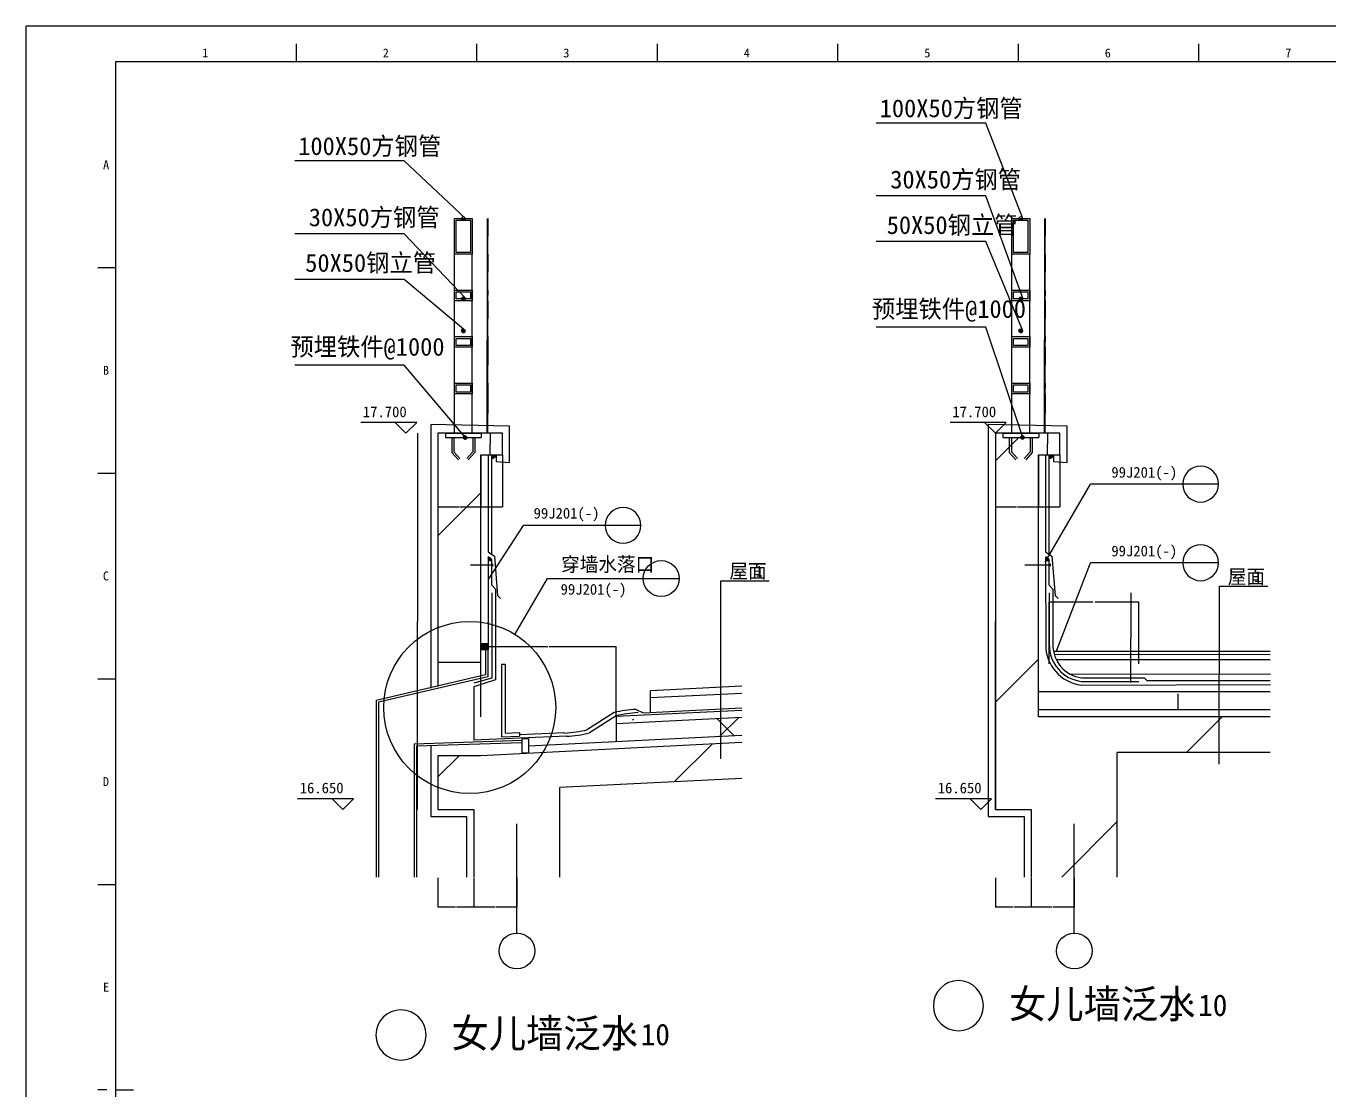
# Model space of a CAD drawing. Header units: metres. Extents: x -1 to 228715, y 0 to 21495.
# Drawn here: x 220305 to 223944, y 18522 to 21495 of the extents above; entities that cross this region are included whole.
import ezdxf

# ---------------------------------------------------------------- set-up
doc = ezdxf.new("R2010")
doc.units = ezdxf.units.M
for name, color, linetype in [('4', 4, 'Continuous'), ('HAT', 6, 'Continuous'), ('HATCH', 253, 'Continuous'), ('PUB_DIM', 3, 'Continuous'), ('PUB_TEXT', 7, 'Continuous'), ('STAIR', 7, 'Continuous'), ('SUB', 6, 'Continuous'), ('TK', 3, 'Continuous'), ('TXT1', 7, 'Continuous'), ('WALL', 2, 'Continuous'), ('WINDOW', 4, 'Continuous')]:
    doc.layers.add(name, color=color, linetype=linetype)
doc.dimstyles.get("Standard").update_dxf_attribs({"dimtxt": 2.5, "dimasz": 2.5, "dimexe": 1.25, "dimexo": 0.625, "dimtad": 1, "dimcen": 2.5, "dimazin": 3, "dimtfac": 1, "dimtmove": 0, "dimatfit": 3})
pattern_1 = [(45, (0, 0), (-336.7596, 336.7596), [])]

# ---------------------------------------------------------------- blocks, each defined once
blk = doc.blocks.new('_INDEX1')
blk.add_lwpolyline([(-0.5, 0, 1), (0.5, 0, 1)], format="xyb", close=True)
blk = doc.blocks.new('_INDEX')
blk.add_line((-0.5, 0), (0.5, 0))
blk.add_circle((0, 0), 0.5)
blk = doc.blocks.new('TK-A1')
at = {"layer": 'TK'}
for p, q in [((841, 594), (0, 594)), ((0, 0), (0, 594)), ((75.38, 589), (75.38, 584)), ((125.75, 589), (125.75, 584)), ((176.12, 589), (176.12, 584)), ((226.5, 589), (226.5, 584)), ((276.88, 589), (276.88, 584)), ((327.25, 589), (327.25, 584)), ((20, 526.6), (25, 526.6)), ((20, 469.2), (25, 469.2)), ((20, 411.8), (25, 411.8)), ((20, 354.4), (25, 354.4)), ((25, 297), (30, 297))]:
    blk.add_line(p, q, dxfattribs=at)
blk.add_lwpolyline([(831, 584), (25, 584), (25, 10), (831, 10)], close=True, dxfattribs=at)
blk.add_lwpolyline([(22.5, 297), (20, 297)], dxfattribs=at)
for s, p in [('1', (49.18, 585.25)), ('2', (99.55, 585.25)), ('3', (149.93, 585.25)), ('4', (200.3, 585.25)), ('5', (250.68, 585.25)), ('6', (301.05, 585.25)), ('7', (351.43, 585.25)), ('A', (21.49, 554.05)), ('B', (21.44, 496.65)), ('C', (21.44, 439.25)), ('D', (21.44, 381.85)), ('E', (21.49, 324.45))]:
    blk.add_text(s, height=2.5, dxfattribs=at).set_placement(p)
blk = doc.blocks.new('*D15')
for p, q in [((221593.47, 20467.82), (221593.47, 20412.82)), ((221593.22, 20412.82), (221592.97, 20412.82)), ((221593.47, 20357.83), (221593.47, 20412.82)), ((221593.47, 20412.82), (221593.47, 20412.82)), ((221593.72, 20412.82), (221593.97, 20412.82))]:
    blk.add_line(p, q)
at = {"layer": 'Defpoints'}
for p in [(221593.47, 20467.82), (221593.47, 20412.82), (221593.47, 20357.83)]:
    blk.add_point(p, dxfattribs=at)
at = {"layer": 'PUB_DIM', "insert": (221593.47, 20413.945), "char_height": 1, "attachment_point": 5}
blk.add_mtext('0', dxfattribs=at)
blk = doc.blocks.new('*D16')
for p, q in [((221593.47, 20497.82), (221593.47, 20422.82)), ((221593.47, 20467.82), (221593.47, 20422.82)), ((221593.22, 20422.82), (221592.97, 20422.82)), ((221593.47, 20422.82), (221593.47, 20422.82)), ((221593.72, 20422.82), (221593.97, 20422.82))]:
    blk.add_line(p, q)
at = {"layer": 'Defpoints'}
for p in [(221593.47, 20497.82), (221593.47, 20467.82), (221593.47, 20422.82)]:
    blk.add_point(p, dxfattribs=at)
at = {"layer": 'PUB_DIM', "insert": (221593.47, 20423.945), "char_height": 1, "attachment_point": 5}
blk.add_mtext('0', dxfattribs=at)
blk = doc.blocks.new('*D17')
for p, q in [((221593.47, 20597.82), (221593.47, 20547.82)), ((221593.22, 20547.82), (221592.97, 20547.82)), ((221593.47, 20497.82), (221593.47, 20547.82)), ((221593.47, 20547.82), (221593.47, 20547.82)), ((221593.72, 20547.82), (221593.97, 20547.82))]:
    blk.add_line(p, q)
at = {"layer": 'Defpoints'}
for p in [(221593.47, 20597.82), (221593.47, 20547.82), (221593.47, 20497.82)]:
    blk.add_point(p, dxfattribs=at)
at = {"layer": 'PUB_DIM', "insert": (221593.47, 20548.945), "char_height": 1, "attachment_point": 5}
blk.add_mtext('0', dxfattribs=at)
blk = doc.blocks.new('*D18')
for p, q in [((221593.47, 20627.82), (221593.47, 20572.82)), ((221593.47, 20597.82), (221593.47, 20572.82)), ((221593.22, 20572.82), (221592.97, 20572.82)), ((221593.47, 20572.82), (221593.47, 20572.82)), ((221593.72, 20572.82), (221593.97, 20572.82))]:
    blk.add_line(p, q)
at = {"layer": 'Defpoints'}
for p in [(221593.47, 20627.82), (221593.47, 20597.82), (221593.47, 20572.82)]:
    blk.add_point(p, dxfattribs=at)
at = {"layer": 'PUB_DIM', "insert": (221593.47, 20573.945), "char_height": 1, "attachment_point": 5}
blk.add_mtext('0', dxfattribs=at)
blk = doc.blocks.new('*D19')
for p, q in [((221593.47, 20727.82), (221593.47, 20677.82)), ((221593.22, 20677.82), (221592.97, 20677.82)), ((221593.47, 20627.82), (221593.47, 20677.82)), ((221593.47, 20677.82), (221593.47, 20677.82)), ((221593.72, 20677.82), (221593.97, 20677.82))]:
    blk.add_line(p, q)
at = {"layer": 'Defpoints'}
for p in [(221593.47, 20727.82), (221593.47, 20677.82), (221593.47, 20627.82)]:
    blk.add_point(p, dxfattribs=at)
at = {"layer": 'PUB_DIM', "insert": (221593.47, 20678.945), "char_height": 1, "attachment_point": 5}
blk.add_mtext('0', dxfattribs=at)
blk = doc.blocks.new('*D20')
for p, q in [((221593.47, 20957.83), (221593.47, 20907.83)), ((221593.22, 20907.83), (221592.97, 20907.83)), ((221593.47, 20857.83), (221593.47, 20907.83)), ((221593.47, 20907.83), (221593.47, 20907.83)), ((221593.72, 20907.83), (221593.97, 20907.83))]:
    blk.add_line(p, q)
at = {"layer": 'Defpoints'}
for p in [(221593.47, 20957.83), (221593.47, 20907.83), (221593.47, 20857.83)]:
    blk.add_point(p, dxfattribs=at)
at = {"layer": 'PUB_DIM', "insert": (221593.47, 20908.955), "char_height": 1, "attachment_point": 5}
blk.add_mtext('0', dxfattribs=at)
blk = doc.blocks.new('*D21')
for p, q in [((221591.38, 20957.82), (221591.38, 20617.82)), ((221591.13, 20617.82), (221590.88, 20617.82)), ((221591.38, 20357.82), (221591.38, 20617.82)), ((221591.38, 20617.82), (221591.38, 20617.82)), ((221591.63, 20617.82), (221591.88, 20617.82))]:
    blk.add_line(p, q)
at = {"layer": 'Defpoints'}
for p in [(221591.38, 20957.82), (221591.38, 20617.82), (221591.38, 20357.82)]:
    blk.add_point(p, dxfattribs=at)
at = {"layer": 'PUB_DIM', "insert": (221591.38, 20618.945), "char_height": 1, "attachment_point": 5}
blk.add_mtext('0', dxfattribs=at)
blk = doc.blocks.new('*D22')
for p, q in [((221593.22, 20742.82), (221592.97, 20742.82)), ((221593.47, 20757.82), (221593.47, 20742.82)), ((221593.47, 20727.82), (221593.47, 20742.82)), ((221593.47, 20742.82), (221593.47, 20742.82)), ((221593.72, 20742.82), (221593.97, 20742.82))]:
    blk.add_line(p, q)
at = {"layer": 'Defpoints'}
for p in [(221593.47, 20757.82), (221593.47, 20742.82), (221593.47, 20727.82)]:
    blk.add_point(p, dxfattribs=at)
at = {"layer": 'PUB_DIM', "insert": (221593.47, 20743.945), "char_height": 1, "attachment_point": 5}
blk.add_mtext('0', dxfattribs=at)
blk = doc.blocks.new('*D23')
for p, q in [((221593.47, 20857.83), (221593.47, 20807.82)), ((221593.22, 20807.82), (221592.97, 20807.82)), ((221593.47, 20757.82), (221593.47, 20807.82)), ((221593.47, 20807.82), (221593.47, 20807.82)), ((221593.72, 20807.82), (221593.97, 20807.82))]:
    blk.add_line(p, q)
at = {"layer": 'Defpoints'}
for p in [(221593.47, 20857.83), (221593.47, 20807.82), (221593.47, 20757.82)]:
    blk.add_point(p, dxfattribs=at)
at = {"layer": 'PUB_DIM', "insert": (221593.47, 20808.945), "char_height": 1, "attachment_point": 5}
blk.add_mtext('0', dxfattribs=at)
blk = doc.blocks.new('*D24')
for p, q in [((221454.28, 20297.82), (221454.28, 20152.61)), ((221574.28, 20297.82), (221574.28, 20152.61)), ((221454.53, 20152.61), (221512.78, 20152.61)), ((221515.78, 20152.61), (221574.03, 20152.61))]:
    blk.add_line(p, q)
at = {"layer": 'Defpoints'}
for p in [(221454.28, 20297.82), (221574.28, 20297.82), (221454.28, 20152.61)]:
    blk.add_point(p, dxfattribs=at)
at = {"layer": 'PUB_DIM', "insert": (221514.28, 20152.61), "char_height": 1, "attachment_point": 5}
blk.add_mtext('120', dxfattribs=at)
blk = doc.blocks.new('*D25')
for p, q in [((221574.28, 20297.82), (221574.28, 20152.61)), ((221634.28, 20297.82), (221634.28, 20152.61)), ((221574.53, 20152.61), (221603.28, 20152.61)), ((221605.28, 20152.61), (221634.03, 20152.61))]:
    blk.add_line(p, q)
at = {"layer": 'Defpoints'}
for p in [(221574.28, 20297.82), (221634.28, 20297.82), (221574.28, 20152.61)]:
    blk.add_point(p, dxfattribs=at)
at = {"layer": 'PUB_DIM', "insert": (221604.28, 20152.61), "char_height": 1, "attachment_point": 5}
blk.add_mtext('60', dxfattribs=at)
blk = doc.blocks.new('*D26')
for p, q in [((221599.8, 20357.81), (221599.8, 20327.82)), ((221599.55, 20327.82), (221599.3, 20327.82)), ((221599.8, 20297.82), (221599.8, 20327.82)), ((221599.8, 20327.82), (221599.8, 20327.82)), ((221600.05, 20327.82), (221600.3, 20327.82))]:
    blk.add_line(p, q)
at = {"layer": 'Defpoints'}
for p in [(221599.8, 20357.81), (221599.8, 20327.82), (221599.8, 20297.82)]:
    blk.add_point(p, dxfattribs=at)
at = {"layer": 'PUB_DIM', "insert": (221599.8, 20328.945), "char_height": 1, "attachment_point": 5}
blk.add_mtext('0', dxfattribs=at)
blk = doc.blocks.new('*D27')
for p, q in [((221397.04, 20357.83), (221397.04, 19832.83)), ((221396.79, 19832.83), (221396.54, 19832.83)), ((221397.04, 19307.83), (221397.04, 19832.83)), ((221397.04, 19832.83), (221397.04, 19832.83)), ((221397.29, 19832.83), (221397.54, 19832.83))]:
    blk.add_line(p, q)
at = {"layer": 'Defpoints'}
for p in [(221397.04, 20357.83), (221397.04, 19832.83), (221397.04, 19307.83)]:
    blk.add_point(p, dxfattribs=at)
at = {"layer": 'PUB_DIM', "insert": (221397.04, 19833.955), "char_height": 1, "attachment_point": 5}
blk.add_mtext('0', dxfattribs=at)
blk = doc.blocks.new('*D28')
for p, q in [((221554.28, 19116.6), (221554.28, 19035.25)), ((221674.28, 19116.6), (221674.28, 19035.25)), ((221612.78, 19035.25), (221554.03, 19035.25)), ((221674.53, 19035.25), (221615.78, 19035.25))]:
    blk.add_line(p, q)
at = {"layer": 'Defpoints'}
for p in [(221554.28, 19116.6), (221674.28, 19116.6), (221674.28, 19035.25)]:
    blk.add_point(p, dxfattribs=at)
at = {"layer": 'PUB_DIM', "insert": (221614.28, 19035.25), "char_height": 1, "attachment_point": 5}
blk.add_mtext('120', dxfattribs=at)
blk = doc.blocks.new('*D29')
for p, q in [((221454.28, 19116.6), (221454.28, 19035.25)), ((221554.28, 19116.6), (221554.28, 19035.25)), ((221502.78, 19035.25), (221454.03, 19035.25)), ((221554.53, 19035.25), (221505.78, 19035.25))]:
    blk.add_line(p, q)
at = {"layer": 'Defpoints'}
for p in [(221454.28, 19116.6), (221554.28, 19116.6), (221554.28, 19035.25)]:
    blk.add_point(p, dxfattribs=at)
at = {"layer": 'PUB_DIM', "insert": (221504.28, 19035.25), "char_height": 1, "attachment_point": 5}
blk.add_mtext('100', dxfattribs=at)
blk = doc.blocks.new('*D30')
for p, q in [((223149.25, 20467.82), (223149.25, 20412.82)), ((223149, 20412.82), (223148.75, 20412.82)), ((223149.25, 20357.83), (223149.25, 20412.82)), ((223149.25, 20412.82), (223149.25, 20412.82)), ((223149.5, 20412.82), (223149.75, 20412.82))]:
    blk.add_line(p, q)
at = {"layer": 'Defpoints'}
for p in [(223149.25, 20467.82), (223149.25, 20412.82), (223149.25, 20357.83)]:
    blk.add_point(p, dxfattribs=at)
at = {"layer": 'PUB_DIM', "insert": (223149.25, 20413.945), "char_height": 1, "attachment_point": 5}
blk.add_mtext('0', dxfattribs=at)
blk = doc.blocks.new('*D31')
for p, q in [((223149.25, 20497.82), (223149.25, 20482.82)), ((223149, 20482.82), (223148.75, 20482.82)), ((223149.25, 20467.82), (223149.25, 20482.82)), ((223149.25, 20482.82), (223149.25, 20482.82)), ((223149.5, 20482.82), (223149.75, 20482.82))]:
    blk.add_line(p, q)
at = {"layer": 'Defpoints'}
for p in [(223149.25, 20497.82), (223149.25, 20482.82), (223149.25, 20467.82)]:
    blk.add_point(p, dxfattribs=at)
at = {"layer": 'PUB_DIM', "insert": (223149.25, 20483.945), "char_height": 1, "attachment_point": 5}
blk.add_mtext('0', dxfattribs=at)
blk = doc.blocks.new('*D32')
for p, q in [((223149.25, 20597.82), (223149.25, 20547.82)), ((223149, 20547.82), (223148.75, 20547.82)), ((223149.25, 20497.82), (223149.25, 20547.82)), ((223149.25, 20547.82), (223149.25, 20547.82)), ((223149.5, 20547.82), (223149.75, 20547.82))]:
    blk.add_line(p, q)
at = {"layer": 'Defpoints'}
for p in [(223149.25, 20597.82), (223149.25, 20547.82), (223149.25, 20497.82)]:
    blk.add_point(p, dxfattribs=at)
at = {"layer": 'PUB_DIM', "insert": (223149.25, 20548.945), "char_height": 1, "attachment_point": 5}
blk.add_mtext('0', dxfattribs=at)
blk = doc.blocks.new('*D33')
for p, q in [((223149, 20612.82), (223148.75, 20612.82)), ((223149.25, 20627.82), (223149.25, 20612.82)), ((223149.25, 20597.82), (223149.25, 20612.82)), ((223149.25, 20612.82), (223149.25, 20612.82)), ((223149.5, 20612.82), (223149.75, 20612.82))]:
    blk.add_line(p, q)
at = {"layer": 'Defpoints'}
for p in [(223149.25, 20627.82), (223149.25, 20612.82), (223149.25, 20597.82)]:
    blk.add_point(p, dxfattribs=at)
at = {"layer": 'PUB_DIM', "insert": (223149.25, 20613.945), "char_height": 1, "attachment_point": 5}
blk.add_mtext('0', dxfattribs=at)
blk = doc.blocks.new('*D34')
for p, q in [((223149.25, 20727.82), (223149.25, 20677.82)), ((223149, 20677.82), (223148.75, 20677.82)), ((223149.25, 20627.82), (223149.25, 20677.82)), ((223149.25, 20677.82), (223149.25, 20677.82)), ((223149.5, 20677.82), (223149.75, 20677.82))]:
    blk.add_line(p, q)
at = {"layer": 'Defpoints'}
for p in [(223149.25, 20727.82), (223149.25, 20677.82), (223149.25, 20627.82)]:
    blk.add_point(p, dxfattribs=at)
at = {"layer": 'PUB_DIM', "insert": (223149.25, 20678.945), "char_height": 1, "attachment_point": 5}
blk.add_mtext('0', dxfattribs=at)
blk = doc.blocks.new('*D35')
for p, q in [((223149.25, 20957.83), (223149.25, 20907.83)), ((223149, 20907.83), (223148.75, 20907.83)), ((223149.25, 20857.83), (223149.25, 20907.83)), ((223149.25, 20907.83), (223149.25, 20907.83)), ((223149.5, 20907.83), (223149.75, 20907.83))]:
    blk.add_line(p, q)
at = {"layer": 'Defpoints'}
for p in [(223149.25, 20957.83), (223149.25, 20907.83), (223149.25, 20857.83)]:
    blk.add_point(p, dxfattribs=at)
at = {"layer": 'PUB_DIM', "insert": (223149.25, 20908.955), "char_height": 1, "attachment_point": 5}
blk.add_mtext('0', dxfattribs=at)
blk = doc.blocks.new('*D36')
for p, q in [((223147.16, 20957.82), (223147.16, 20617.82)), ((223146.91, 20617.82), (223146.66, 20617.82)), ((223147.16, 20357.82), (223147.16, 20617.82)), ((223147.16, 20617.82), (223147.16, 20617.82)), ((223147.41, 20617.82), (223147.66, 20617.82))]:
    blk.add_line(p, q)
at = {"layer": 'Defpoints'}
for p in [(223147.16, 20957.82), (223147.16, 20617.82), (223147.16, 20357.82)]:
    blk.add_point(p, dxfattribs=at)
at = {"layer": 'PUB_DIM', "insert": (223147.16, 20618.945), "char_height": 1, "attachment_point": 5}
blk.add_mtext('0', dxfattribs=at)
blk = doc.blocks.new('*D37')
for p, q in [((223149, 20742.82), (223148.75, 20742.82)), ((223149.25, 20757.82), (223149.25, 20742.82)), ((223149.25, 20727.82), (223149.25, 20742.82)), ((223149.25, 20742.82), (223149.25, 20742.82)), ((223149.5, 20742.82), (223149.75, 20742.82))]:
    blk.add_line(p, q)
at = {"layer": 'Defpoints'}
for p in [(223149.25, 20757.82), (223149.25, 20742.82), (223149.25, 20727.82)]:
    blk.add_point(p, dxfattribs=at)
at = {"layer": 'PUB_DIM', "insert": (223149.25, 20743.945), "char_height": 1, "attachment_point": 5}
blk.add_mtext('0', dxfattribs=at)
blk = doc.blocks.new('*D38')
for p, q in [((223149.25, 20857.83), (223149.25, 20807.82)), ((223149, 20807.82), (223148.75, 20807.82)), ((223149.25, 20757.82), (223149.25, 20807.82)), ((223149.25, 20807.82), (223149.25, 20807.82)), ((223149.5, 20807.82), (223149.75, 20807.82))]:
    blk.add_line(p, q)
at = {"layer": 'Defpoints'}
for p in [(223149.25, 20857.83), (223149.25, 20807.82), (223149.25, 20757.82)]:
    blk.add_point(p, dxfattribs=at)
at = {"layer": 'PUB_DIM', "insert": (223149.25, 20808.945), "char_height": 1, "attachment_point": 5}
blk.add_mtext('0', dxfattribs=at)
blk = doc.blocks.new('*D39')
for p, q in [((223388.38, 19912.57), (223388.38, 19787.42)), ((223388.13, 19787.42), (223387.88, 19787.42)), ((223388.38, 19662.26), (223388.38, 19787.42)), ((223388.38, 19787.42), (223388.38, 19787.42)), ((223388.63, 19787.42), (223388.88, 19787.42))]:
    blk.add_line(p, q)
at = {"layer": 'Defpoints'}
for p in [(223388.38, 19912.57), (223388.38, 19787.42), (223388.38, 19662.26)]:
    blk.add_point(p, dxfattribs=at)
at = {"layer": 'PUB_DIM', "insert": (223388.38, 19788.545), "char_height": 1, "attachment_point": 5}
blk.add_mtext('0', dxfattribs=at)
blk = doc.blocks.new('*D40')
for p, q in [((223282.33, 19886.06), (223160.21, 19886.06)), ((223160.46, 19713.8), (223160.46, 19886.06)), ((223410.45, 19886.06), (223288.33, 19886.06)), ((223410.2, 19713.8), (223410.2, 19886.06))]:
    blk.add_line(p, q)
at = {"layer": 'Defpoints'}
for p in [(223410.2, 19886.06), (223160.46, 19713.8), (223410.2, 19713.8)]:
    blk.add_point(p, dxfattribs=at)
at = {"layer": 'PUB_DIM', "insert": (223285.33, 19886.06), "char_height": 1, "attachment_point": 5}
blk.add_mtext('249,74', dxfattribs=at)
blk = doc.blocks.new('*D41')
for p, q in [((223010.06, 20297.82), (223010.06, 20152.61)), ((223130.06, 20297.82), (223130.06, 20152.61)), ((223010.31, 20152.61), (223068.56, 20152.61)), ((223071.56, 20152.61), (223129.81, 20152.61))]:
    blk.add_line(p, q)
at = {"layer": 'Defpoints'}
for p in [(223010.06, 20297.82), (223130.06, 20297.82), (223010.06, 20152.61)]:
    blk.add_point(p, dxfattribs=at)
at = {"layer": 'PUB_DIM', "insert": (223070.06, 20152.61), "char_height": 1, "attachment_point": 5}
blk.add_mtext('120', dxfattribs=at)
blk = doc.blocks.new('*D42')
for p, q in [((223130.06, 20297.82), (223130.06, 20152.61)), ((223190.06, 20297.82), (223190.06, 20152.61)), ((223130.31, 20152.61), (223159.06, 20152.61)), ((223161.06, 20152.61), (223189.81, 20152.61))]:
    blk.add_line(p, q)
at = {"layer": 'Defpoints'}
for p in [(223130.06, 20297.82), (223190.06, 20297.82), (223130.06, 20152.61)]:
    blk.add_point(p, dxfattribs=at)
at = {"layer": 'PUB_DIM', "insert": (223160.06, 20152.61), "char_height": 1, "attachment_point": 5}
blk.add_mtext('60', dxfattribs=at)
blk = doc.blocks.new('*D43')
for p, q in [((223155.58, 20357.81), (223155.58, 20327.82)), ((223155.33, 20327.82), (223155.08, 20327.82)), ((223155.58, 20297.82), (223155.58, 20327.82)), ((223155.58, 20327.82), (223155.58, 20327.82)), ((223155.83, 20327.82), (223156.08, 20327.82))]:
    blk.add_line(p, q)
at = {"layer": 'Defpoints'}
for p in [(223155.58, 20357.81), (223155.58, 20327.82), (223155.58, 20297.82)]:
    blk.add_point(p, dxfattribs=at)
at = {"layer": 'PUB_DIM', "insert": (223155.58, 20328.945), "char_height": 1, "attachment_point": 5}
blk.add_mtext('0', dxfattribs=at)
blk = doc.blocks.new('*D44')
for p, q in [((223010.06, 20357.83), (223010.06, 19832.83)), ((223009.81, 19832.83), (223009.56, 19832.83)), ((223010.06, 19307.83), (223010.06, 19832.83)), ((223010.06, 19832.83), (223010.06, 19832.83)), ((223010.31, 19832.83), (223010.56, 19832.83))]:
    blk.add_line(p, q)
at = {"layer": 'Defpoints'}
for p in [(223010.06, 20357.83), (223010.06, 19832.83), (223010.06, 19307.83)]:
    blk.add_point(p, dxfattribs=at)
at = {"layer": 'PUB_DIM', "insert": (223010.06, 19833.955), "char_height": 1, "attachment_point": 5}
blk.add_mtext('0', dxfattribs=at)
blk = doc.blocks.new('*D45')
for p, q in [((223110.06, 19116.6), (223110.06, 19035.25)), ((223230.06, 19116.6), (223230.06, 19035.25)), ((223168.56, 19035.25), (223109.81, 19035.25)), ((223230.31, 19035.25), (223171.56, 19035.25))]:
    blk.add_line(p, q)
at = {"layer": 'Defpoints'}
for p in [(223110.06, 19116.6), (223230.06, 19116.6), (223230.06, 19035.25)]:
    blk.add_point(p, dxfattribs=at)
at = {"layer": 'PUB_DIM', "insert": (223170.06, 19035.25), "char_height": 1, "attachment_point": 5}
blk.add_mtext('120', dxfattribs=at)
blk = doc.blocks.new('*D46')
for p, q in [((223010.06, 19116.6), (223010.06, 19035.25)), ((223110.06, 19116.6), (223110.06, 19035.25)), ((223058.56, 19035.25), (223009.81, 19035.25)), ((223110.31, 19035.25), (223061.56, 19035.25))]:
    blk.add_line(p, q)
at = {"layer": 'Defpoints'}
for p in [(223010.06, 19116.6), (223110.06, 19116.6), (223110.06, 19035.25)]:
    blk.add_point(p, dxfattribs=at)
at = {"layer": 'PUB_DIM', "insert": (223060.06, 19035.25), "char_height": 1, "attachment_point": 5}
blk.add_mtext('100', dxfattribs=at)
blk = doc.blocks.new('*D47')
for p, q in [((221761.355, 19761.85), (221574.03, 19761.85)), ((221574.28, 19566.41), (221574.28, 19761.85)), ((221951.68, 19761.85), (221764.355, 19761.85)), ((221951.43, 19566.41), (221951.43, 19761.85))]:
    blk.add_line(p, q)
at = {"layer": 'Defpoints'}
for p in [(221951.43, 19761.85), (221574.28, 19566.41), (221951.43, 19566.41)]:
    blk.add_point(p, dxfattribs=at)
at = {"layer": 'PUB_DIM', "insert": (221762.855, 19761.85), "char_height": 1, "attachment_point": 5}
blk.add_mtext('350', dxfattribs=at)

msp = doc.modelspace()

# ---------------------------------------------------------------- hatches: boundary and pattern name
at = {"layer": 'HAT'}
h = msp.add_hatch(dxfattribs=at)
h.set_pattern_fill('SOLID')
h.paths.add_polyline_path([(221604.47, 20287.41, 0.41), (221614.79, 20297.74), (221604.46, 20297.74)])
h = msp.add_hatch(dxfattribs=at)
h.set_pattern_fill('SOLID')
h.paths.add_polyline_path([(223160.25, 20287.41, 0.41), (223170.57, 20297.74), (223160.24, 20297.74)])
h = msp.add_hatch(dxfattribs=at)
h.set_pattern_fill('SOLID')
h.paths.add_polyline_path([(221604.92, 20002.5, 0.41), (221594.59, 20012.82), (221594.59, 20002.49)])
h = msp.add_hatch(dxfattribs=at)
h.set_pattern_fill('SOLID')
h.paths.add_polyline_path([(223160.7, 20002.5, 0.41), (223150.37, 20012.82), (223150.37, 20002.49)])
at = {"layer": 'HATCH'}
h = msp.add_hatch(dxfattribs=at)
h.set_pattern_fill('AN31C', scale=150)
h.set_pattern_definition(pattern_1)
h.paths.add_polyline_path([(222302.51, 19394.11), (222302.51, 19494.23), (221747.12, 19466.46, -0.25), (221554.28, 19352.69), (221554.28, 19119.18), (221794.28, 19119.18), (221794.28, 19368.7)])
h.paths.add_polyline_path([(221747.12, 19466.46), (221574.28, 19457.82), (221454.28, 19457.82), (221454.28, 19369.34, 0.04), (221492.15, 19357.82), (221554.28, 19357.82), (221554.28, 19352.69, 0.25)])
h.paths.add_polyline_path([(221454.28, 19369.34), (221454.28, 19357.82), (221492.15, 19357.82, -0.04)])
h.paths.add_polyline_path([(221574.28, 20297.82), (221634.28, 20297.82), (221634.28, 20357.82), (221575.11, 20357.82), (221575.11, 20345.95), (221534.72, 20345.95, -0.94), (221524.74, 20345.95), (221475, 20345.95), (221475, 20357.82), (221454.28, 20357.82), (221454.28, 19815.48, -0.13), (221574.28, 19830.34)])
h.paths.add_polyline_path([(221574.28, 19830.34, 0.13), (221454.28, 19815.48), (221454.28, 19717.82), (221574.28, 19717.82)])
h = msp.add_hatch(dxfattribs=at)
h.set_pattern_fill('AN31C', scale=150)
h.set_pattern_definition(pattern_1)
h.paths.add_polyline_path([(223130.06, 20297.82), (223190.06, 20297.82), (223190.06, 20357.82), (223130.89, 20357.82), (223130.89, 20345.95), (223090.5, 20345.95, -0.94), (223080.52, 20345.95), (223030.78, 20345.95), (223030.78, 20357.82), (223010.06, 20357.82), (223010.06, 19357.82), (223110.06, 19357.82), (223110.06, 19119.18), (223350.06, 19119.18), (223350.06, 19466.75), (223634.72, 19466.75), (223634.79, 19566.75), (223130.06, 19566.75)])
h.paths.add_polyline_path([(223777.07, 19566.75), (223634.79, 19566.75), (223634.72, 19466.75), (223777.07, 19466.75)])
h = msp.add_hatch(dxfattribs=at)
h.set_pattern_fill('AR-SAND', scale=8)
h.paths.add_polyline_path([(223634.93, 19739.94), (223173.95, 19747.3, 0.04), (223179.71, 19732.2), (223634.92, 19724.94)])
h.paths.add_polyline_path([(223777.07, 19737.67), (223634.93, 19739.94), (223634.92, 19724.94), (223777.07, 19722.67)])
h = msp.add_hatch(dxfattribs=at)
h.set_pattern_fill('AR-CONC', scale=8)
h.paths.add_polyline_path([(223634.92, 19724.94), (223179.71, 19732.2, 0.16), (223218.44, 19691.58), (223634.88, 19684.93)])
h.paths.add_polyline_path([(223777.07, 19722.67), (223634.92, 19724.94), (223634.88, 19684.93), (223777.07, 19682.66)])
h = msp.add_hatch(dxfattribs=at)
h.set_pattern_fill('AR-SAND', scale=8)
h.paths.add_polyline_path([(223634.88, 19684.93), (223218.44, 19691.58, 0.09), (223250.82, 19681.06), (223425.25, 19678.28), (223432.22, 19668.16), (223634.87, 19664.93)])
h.paths.add_polyline_path([(223777.07, 19682.66), (223634.88, 19684.93), (223634.87, 19664.93), (223777.07, 19662.66)])
h = msp.add_hatch(dxfattribs=at)
h.set_pattern_fill('AN31C', scale=150)
h.set_pattern_definition(pattern_1)
h.paths.add_polyline_path([(222302.51, 19631.65), (222047.41, 19618.89), (222047.41, 19578.87), (222302.51, 19591.58)])
h = msp.add_hatch(dxfattribs=at)
h.set_pattern_fill('NET', scale=160)
h.paths.add_polyline_path([(223634.84, 19629.02), (223130.06, 19637.08), (223130.06, 19586.75), (223634.81, 19586.75)])
h.paths.add_polyline_path([(223777.07, 19626.75), (223634.84, 19629.02), (223634.81, 19586.75), (223777.07, 19586.75)])
h = msp.add_hatch(dxfattribs=at)
h.set_pattern_fill('AR-SAND', scale=8)
h.paths.add_polyline_path([(223130.06, 19586.75), (223130.06, 19566.75), (223634.79, 19566.75), (223634.81, 19586.75)])
h = msp.add_hatch(dxfattribs=at)
h.set_pattern_fill('AR-SAND', scale=8)
h.paths.add_polyline_path([(223777.07, 19586.75), (223634.81, 19586.75), (223634.79, 19566.75), (223777.07, 19566.75)])
h = msp.add_hatch(dxfattribs=at)
h.set_pattern_fill('ANSI37', scale=150)
h.paths.add_polyline_path([(222302.51, 19564.32), (221951.43, 19546.77), (221951.43, 19496.7), (222302.51, 19514.26)])
at = {"layer": 'PUB_DIM'}
h = msp.add_hatch(dxfattribs=at)
h.set_pattern_fill('SOLID')
h.paths.add_polyline_path([(221530, 20957.82, 0.04), (221529.94, 20958.63), (221525.51, 20962.8, 0.44), (221520, 20957.82)])
h.paths.add_polyline_path([(221530, 20957.82), (221520, 20957.82, 1)])
h.paths.add_polyline_path([(221525.51, 20962.8, 0.44), (221520, 20957.82), (221530, 20957.82, 0.04), (221529.94, 20958.63)])
h = msp.add_hatch(dxfattribs=at)
h.set_pattern_fill('SOLID')
h.paths.add_polyline_path([(223085.78, 20957.82, 0.03), (223085.75, 20958.41), (223079.77, 20962.72, 0.36), (223075.78, 20957.82)])
h.paths.add_polyline_path([(223085.78, 20957.82), (223075.78, 20957.82, 1)])
h.paths.add_polyline_path([(223079.77, 20962.72, 0.36), (223075.78, 20957.82), (223085.78, 20957.82, 0.03), (223085.75, 20958.41)])
h = msp.add_hatch(dxfattribs=at)
h.set_pattern_fill('SOLID')
h.paths.add_polyline_path([(221520.33, 20732.82), (221525.39, 20732.82), (221529.56, 20735.49, 0.75)])
h.paths.add_polyline_path([(221529.56, 20735.49), (221525.39, 20732.82), (221530.33, 20732.82, 0.14)])
h.paths.add_polyline_path([(221520.33, 20732.82, 1), (221530.33, 20732.82)])
h = msp.add_hatch(dxfattribs=at)
h.set_pattern_fill('SOLID')
h.paths.add_polyline_path([(223076.11, 20732.82), (223081.17, 20732.82), (223085.34, 20735.49, 0.75)])
h.paths.add_polyline_path([(223085.34, 20735.49), (223081.17, 20732.82), (223086.11, 20732.82, 0.14)])
h.paths.add_polyline_path([(223076.11, 20732.82, 1), (223086.11, 20732.82)])
h = msp.add_hatch(dxfattribs=at)
h.set_pattern_fill('SOLID')
h.paths.add_polyline_path([(221520, 20643.59, 1), (221530, 20643.59, 1)])
h = msp.add_hatch(dxfattribs=at)
h.set_pattern_fill('SOLID')
h.paths.add_polyline_path([(223075.78, 20643.59, 1), (223085.78, 20643.59, 1)])
h = msp.add_hatch(dxfattribs=at)
h.set_pattern_fill('SOLID')
h.paths.add_polyline_path([(221530.72, 20347), (221533.7, 20349.28, 0.66), (221524.79, 20347)])
h.paths.add_polyline_path([(221534.67, 20347, 0.13), (221533.7, 20349.28), (221530.72, 20347)])
h.paths.add_polyline_path([(221524.79, 20347, 0.04), (221524.73, 20346.24, 1), (221534.73, 20346.24, 0.04), (221534.67, 20347)])
h = msp.add_hatch(dxfattribs=at)
h.set_pattern_fill('SOLID')
h.paths.add_polyline_path([(223086.5, 20347), (223089.48, 20349.28, 0.66), (223080.57, 20347)])
h.paths.add_polyline_path([(223090.45, 20347, 0.13), (223089.48, 20349.28), (223086.5, 20347)])
h.paths.add_polyline_path([(223080.57, 20347, 0.04), (223080.51, 20346.24, 1), (223090.51, 20346.24, 0.04), (223090.45, 20347)])
h = msp.add_hatch(dxfattribs=at)
h.set_pattern_fill('SOLID')
h.paths.add_polyline_path([(221594.47, 19770.81), (221574.28, 19770.81), (221574.28, 19753.5), (221594.47, 19753.5)])
h = msp.add_hatch(dxfattribs=at)
h.set_pattern_fill('AR-SAND', scale=10)
h.paths.add_polyline_path([(222302.51, 19651.67), (222047.41, 19638.92), (222047.41, 19618.89), (222302.51, 19631.65)])
h.paths.add_polyline_path([(222302.51, 19564.32), (222302.51, 19584.35), (221951.43, 19566.79), (221951.43, 19546.77)])

# ---------------------------------------------------------------- linework, layer by layer
at = {"layer": '4'}
for p, q in [((221594.35, 20297.82), (221594.5, 20026.82)), ((221604.68, 20297.82), (221604.68, 20287.65)), ((221616.41, 20297.82), (221616.41, 20278.71)), ((223150.12, 20297.82), (223150.27, 20026.82)), ((223160.46, 20019.83), (223160.46, 20297.82)), ((223160.46, 20297.82), (223160.46, 20287.65)), ((223172.19, 20297.82), (223172.19, 20278.71)), ((221594.5, 20026.82), (221611.64, 20015.06)), ((223150.27, 20026.82), (223167.42, 20015.06)), ((221594.51, 20002.7), (221604.68, 20002.7)), ((221594.51, 20002.7), (221594.59, 19753.56)), ((223150.29, 20002.7), (223160.46, 20002.7)), ((223150.29, 20002.7), (223150.42, 19764.66)), ((223160.46, 19933.89), (223160.46, 20002.7)), ((223160.46, 19933.89), (223170.46, 19922.74)), ((223160.46, 19912.57), (223160.46, 19764.8)), ((223170.46, 19922.74), (223170.46, 19765.12)), ((222302.51, 19651.67), (222047.41, 19638.92)), ((223249.99, 19655.17), (223777.39, 19656.59)), ((223250.66, 19665.16), (223410.4, 19664.93)), ((223250.82, 19675.16), (223425.25, 19675.05)), ((223425.25, 19675.05), (223432.22, 19668.16)), ((222302.51, 19631.65), (222047.41, 19618.89)), ((222302.51, 19584.35), (221951.43, 19566.79)), ((223130.06, 19586.75), (223777.07, 19586.75)), ((221951.43, 19566.79), (221951.43, 19496.7)), ((222302.51, 19564.32), (221951.43, 19546.77)), ((222302.51, 19514.26), (221706.84, 19484.47))]:
    msp.add_line(p, q, dxfattribs=at)
for points in [[(221616.41, 20278.71), (221654.28, 20276.6), (221654.28, 20377.82), (221434.28, 20382.82), (221434.28, 19646.37)], [(223172.19, 20278.71), (223210.06, 20276.6), (223210.06, 20377.82), (222990.06, 20382.82), (222990.06, 19287.82), (223090.06, 19287.82), (223090.06, 19119.18)], [(221611.64, 20015.06), (221620.61, 19905.42), (221629.05, 19896.98)], [(223167.42, 20015.06), (223176.39, 19905.42), (223184.83, 19896.98)], [(223172.05, 19749.42), (223777.07, 19749.58)], [(223173.95, 19741.39), (223777.07, 19740.6)], [(223179.71, 19726.3), (223777.07, 19726.59)], [(223218.44, 19685.67), (223777.55, 19686.59)], [(223432.22, 19668.16), (223777.23, 19667.58)], [(221434.28, 19485.6), (221434.28, 19287.82), (221534.28, 19287.82), (221534.28, 19119.18)]]:
    msp.add_lwpolyline(points, dxfattribs=at)
for centre, radius, start, end in [((223262.39, 19766.46), 111.98, 179.14, 263.64), ((223262.35, 19766.39), 101.91, 179.1, 263.41), ((223262.61, 19766.56), 92.16, 179.1, 262.65)]:
    msp.add_arc(centre, radius, start, end, dxfattribs=at)
at = {"layer": 'PUB_DIM'}
for p, q in [((221500, 20357.82), (221500, 20957.82)), ((223055.78, 20357.82), (223055.78, 20957.82)), ((221550, 20357.82), (221550, 20857.82)), ((223105.78, 20357.82), (223105.78, 20857.82)), ((221364.88, 20387.82), (221238.6, 20387.82)), ((221394.88, 20387.82), (221334.88, 20387.82)), ((221334.88, 20387.82), (221364.88, 20357.82)), ((221364.88, 20357.82), (221394.88, 20387.82)), ((223010.06, 20387.82), (222883.78, 20387.82)), ((223040.06, 20387.82), (222980.06, 20387.82)), ((222980.06, 20387.82), (223010.06, 20357.82)), ((223010.06, 20357.82), (223040.06, 20387.82)), ((223148.69, 19998.29), (223275.37, 20215.9)), ((223532.85, 20215.9), (223275.37, 20215.9)), ((221596.01, 19951.42), (221692.91, 20100.83)), ((221920.85, 20100.83), (221692.91, 20100.83)), ((223179.75, 19747.63), (223275.37, 19996.27)), ((223532.85, 19996.27), (223275.37, 19996.27)), ((222243.6, 19449.33), (222244, 19946.33)), ((222244, 19946.33), (222379, 19946.33)), ((223634.69, 19434.03), (223635.08, 19931.03)), ((223635.08, 19931.03), (223770.09, 19931.03)), ((221454.28, 19717.82), (221454.28, 19650.95)), ((222047.41, 19578.87), (222047.41, 19638.92)), ((223130.06, 19637.08), (223777.07, 19637.08)), ((221188.75, 19337.83), (221062.46, 19337.83)), ((221218.75, 19337.83), (221158.75, 19337.83)), ((221158.75, 19337.83), (221188.75, 19307.83)), ((221188.75, 19307.83), (221218.75, 19337.83)), ((222969.32, 19337.82), (222843.04, 19337.82)), ((222999.32, 19337.82), (222939.32, 19337.82)), ((222939.32, 19337.82), (222969.32, 19307.82)), ((222969.32, 19307.82), (222999.32, 19337.82)), ((221674.29, 18962.7), (221674.29, 19268.03)), ((223230.07, 18962.7), (223230.07, 19268.03))]:
    msp.add_line(p, q, dxfattribs=at)
for points in [[(223086.57, 20957.82), (222983.13, 21223.99), (222677.22, 21223.99)], [(221530.79, 20957.82), (221360.32, 21118.4), (221054.4, 21118.4)], [(223086.57, 20734.84), (222983.13, 21020.29), (222677.22, 21020.29)], [(221530.79, 20734.84), (221360.32, 20914.7), (221054.4, 20914.7)], [(223086.57, 20643.59), (222983.13, 20893.12), (222677.22, 20893.12)], [(221530.79, 20643.59), (221360.32, 20787.53), (221054.4, 20787.53)], [(223086.57, 20346.06), (222983.13, 20653.97), (222677.22, 20653.97)], [(221530.79, 20346.06), (221360.32, 20548.38), (221054.4, 20548.38)], [(221669.25, 19796.41), (221760.08, 19952.45), (222027.24, 19952.45)]]:
    msp.add_lwpolyline(points, dxfattribs=at)
for points in [[(221500, 20957.82), (221550, 20957.82), (221550, 20857.82), (221500, 20857.82)], [(221505, 20952.82), (221545, 20952.82), (221545, 20862.82), (221505, 20862.82)], [(223055.78, 20957.82), (223105.78, 20957.82), (223105.78, 20857.82), (223055.78, 20857.82)], [(223060.78, 20952.82), (223100.78, 20952.82), (223100.78, 20862.82), (223060.78, 20862.82)], [(221500, 20757.82), (221550, 20757.82), (221550, 20727.82), (221500, 20727.82)], [(221505, 20752.82), (221545, 20752.82), (221545, 20732.82), (221505, 20732.82)], [(223055.78, 20757.82), (223105.78, 20757.82), (223105.78, 20727.82), (223055.78, 20727.82)], [(223060.78, 20752.82), (223100.78, 20752.82), (223100.78, 20732.82), (223060.78, 20732.82)], [(221500, 20627.82), (221550, 20627.82), (221550, 20597.82), (221500, 20597.82)], [(221505, 20622.82), (221545, 20622.82), (221545, 20602.82), (221505, 20602.82)], [(223055.78, 20627.82), (223105.78, 20627.82), (223105.78, 20597.82), (223055.78, 20597.82)], [(223060.78, 20622.82), (223100.78, 20622.82), (223100.78, 20602.82), (223060.78, 20602.82)], [(221500, 20497.82), (221550, 20497.82), (221550, 20467.82), (221500, 20467.82)], [(221505, 20492.82), (221545, 20492.82), (221545, 20472.82), (221505, 20472.82)], [(223055.78, 20497.82), (223105.78, 20497.82), (223105.78, 20467.82), (223055.78, 20467.82)], [(223060.78, 20492.82), (223100.78, 20492.82), (223100.78, 20472.82), (223060.78, 20472.82)], [(221574.28, 19753.5), (221574.28, 19770.81), (221594.47, 19770.81), (221594.47, 19753.5)], [(221689.53, 19505.38), (221706.84, 19505.38), (221706.84, 19465.02), (221689.53, 19465.02)]]:
    msp.add_lwpolyline(points, close=True, dxfattribs=at)
for centre, radius in [((221525, 20957.82), 5), ((223080.78, 20957.82), 5), ((221525.33, 20732.82), 5), ((223081.11, 20732.82), 5), ((221525, 20643.59), 5), ((223080.78, 20643.59), 5), ((221529.73, 20346.24), 5), ((223085.51, 20346.24), 5), ((221542.83, 19592.41), 240), ((221674.78, 18912.73), 50), ((223230.56, 18912.73), 50)]:
    msp.add_circle(centre, radius, dxfattribs=at)
at = {"layer": 'STAIR'}
for p, q in [((221587.33, 19753.5), (221587.33, 19683.19)), ((221593.33, 19753.5), (221593.33, 19678.41)), ((221631.9, 19712.92), (221631.9, 19510.78)), ((221631.9, 19712.92), (221641.9, 19712.92)), ((221641.9, 19712.92), (221641.9, 19521.12)), ((221587.33, 19683.19), (221282.28, 19611.57)), ((221593.33, 19678.41), (221288.28, 19606.79)), ((221282.28, 19611.57), (221282.28, 19119.18)), ((221288.28, 19606.79), (221288.28, 19119.18)), ((221631.9, 19510.78), (221681.9, 19512.44)), ((221641.9, 19521.12), (221681.9, 19522.45)), ((221681.9, 19522.45), (221681.9, 19512.44)), ((221688.46, 19500.17), (221388.28, 19489.86)), ((221388.28, 19489.86), (221388.28, 19119.18)), ((221688.46, 19494.15), (221394.28, 19484.25)), ((221394.28, 19484.25), (221394.28, 19119.18)), ((221688.46, 19500.17), (221688.46, 19494.15))]:
    msp.add_line(p, q, dxfattribs=at)
at = {"layer": 'SUB'}
for p, q in [((221475, 20357.82), (221575.11, 20357.82)), ((221475, 20357.82), (221475, 20345.95)), ((221475, 20345.95), (221575.11, 20345.95)), ((221492.87, 20345.95), (221492.87, 20304.11)), ((221498.8, 20345.95), (221498.8, 20306.38)), ((221551.31, 20345.95), (221551.31, 20306.38)), ((221557.25, 20345.95), (221557.25, 20304.11)), ((221575.11, 20357.82), (221575.11, 20345.95)), ((223030.78, 20357.82), (223130.89, 20357.82)), ((223030.78, 20357.82), (223030.78, 20345.95)), ((223030.78, 20345.95), (223130.89, 20345.95)), ((223048.64, 20345.95), (223048.64, 20304.11)), ((223054.58, 20345.95), (223054.58, 20306.38)), ((223107.09, 20345.95), (223107.09, 20306.38)), ((223113.03, 20345.95), (223113.03, 20304.11)), ((223130.89, 20357.82), (223130.89, 20345.95)), ((221498.8, 20306.38), (221515.59, 20287.64)), ((221551.31, 20306.38), (221534.53, 20287.64)), ((223054.58, 20306.38), (223071.36, 20287.64)), ((223107.09, 20306.38), (223090.31, 20287.64)), ((221492.87, 20304.11), (221511.16, 20283.67)), ((221557.25, 20304.11), (221538.95, 20283.67)), ((223048.64, 20304.11), (223066.94, 20283.67)), ((223113.03, 20304.11), (223094.73, 20283.67))]:
    msp.add_line(p, q, dxfattribs=at)
at = {"layer": 'WALL'}
for p, q in [((221575, 20357.82), (221475, 20357.82)), ((223130.78, 20357.82), (223030.78, 20357.82)), ((221574.28, 19717.82), (221574.28, 20297.82)), ((221604.68, 20019.83), (221604.68, 20297.82)), ((223130.06, 19566.75), (223130.06, 20297.82)), ((221604.68, 19933.89), (221604.68, 20002.7)), ((221604.68, 19933.89), (221614.68, 19922.74)), ((221604.68, 19912.57), (221604.68, 19674.1)), ((221614.68, 19922.74), (221614.68, 19669.81)), ((221574.28, 19717.82), (221454.28, 19717.82)), ((221604.68, 19674.1), (221554.87, 19659.93)), ((221614.68, 19669.81), (221554.87, 19649.67)), ((221554.87, 19649.67), (221554.87, 19501.26)), ((221945.65, 19578), (221871.58, 19530.49)), ((221951.19, 19568.77), (221877.12, 19521.27)), ((223777.07, 19566.75), (223130.06, 19566.75)), ((221813, 19511.95), (221554.87, 19501.26)), ((221807.46, 19521.18), (221681.9, 19515.67)), ((222302.51, 19494.23), (221574.28, 19457.82)), ((221574.28, 19457.82), (221454.28, 19457.82)), ((223777.07, 19466.75), (223350.06, 19466.75)), ((223350.06, 19119.18), (223350.06, 19466.75)), ((222302.51, 19394.11), (221794.28, 19368.7)), ((221794.28, 19119.18), (221794.28, 19368.7))]:
    msp.add_line(p, q, dxfattribs=at)
for points in [[(221574.28, 20297.82), (221634.28, 20297.82), (221634.28, 20357.82), (221454.28, 20357.82), (221454.28, 19717.82)], [(223130.06, 20297.82), (223190.06, 20297.82), (223190.06, 20357.82), (223010.06, 20357.82), (223010.06, 19307.82), (223110.06, 19307.82), (223110.06, 19119.18)], [(221545.28, 19990.76), (221606.85, 19990.76)], [(221606.85, 19993.75), (221606.85, 19987.36)], [(223092.36, 19990.76), (223162.63, 19990.76)], [(223162.63, 19993.75), (223162.63, 19987.36)], [(222007.2, 19587.22), (222027.2, 19577.86), (222302.51, 19591.58)], [(221454.28, 19457.82), (221454.28, 19307.82), (221554.28, 19307.82), (221554.28, 19119.18)]]:
    msp.add_lwpolyline(points, dxfattribs=at)
for centre, start, end in [((222020.59, 19287.51), 92.56, 104.47), ((222026.13, 19278.29), 92.56, 104.47), ((221796.63, 19820.98), 272.07, 284.47), ((221802.17, 19811.75), 272.07, 284.47)]:
    msp.add_arc(centre, 300, start, end, dxfattribs=at)
at = {"layer": 'WINDOW'}
for p, q in [((221454.28, 20357.82), (221454.28, 20357.82)), ((221479.28, 20357.82), (221479.28, 20357.82)), ((223010.06, 20357.82), (223010.06, 20357.82)), ((223035.06, 20357.82), (223035.06, 20357.82))]:
    msp.add_line(p, q, dxfattribs=at)

# ---------------------------------------------------------------- block references
at = {"layer": 'PUB_DIM'}
for name, p, xscale, yscale, zscale in [('TK-A1', (220304.77, 15554.61), 10, 10, 10), ('_INDEX', (223582.85, 20215.9), -100, 100, 100), ('_INDEX', (221970.85, 20100.83), -100, 100, 100), ('_INDEX', (223582.85, 19996.27), -100, 100, 100), ('_INDEX', (222077.24, 19952.45), 100, 100, 100)]:
    msp.add_blockref(name, p, dxfattribs=dict(at, xscale=xscale, yscale=yscale, zscale=zscale))
at = {"layer": 'PUB_TEXT', "xscale": 140, "yscale": 140, "zscale": 140}
for p in [(222906.84, 18759.81), (221351.06, 18678.09)]:
    msp.add_blockref('_INDEX1', p, dxfattribs=at)

# ---------------------------------------------------------------- texts
for s, height, p in [('100X50方钢管', 50, (222687.15, 21240.15)), ('100X50方钢管', 50, (221064.33, 21134.56)), ('30X50方钢管', 50, (222716.57, 21041.4)), ('30X50方钢管', 50, (221093.76, 20935.8)), ('50X50钢立管', 50, (222706.67, 20914.22)), ('50X50钢立管', 50, (221083.85, 20808.63)), ('预埋铁件@1000', 50, (222665.4, 20680.02)), ('预埋铁件@1000', 50, (221042.59, 20574.43)), ('99J201(-)', 30, (223333.72, 20233.96)), ('99J201(-)', 30, (221721.24, 20119.7)), ('穿墙水落口', 40, (221797.99, 19971.98)), ('99J201(-)', 30, (223333.72, 20014.34)), ('屋面', 40, (222267.64, 19953.24)), ('1', 30, (222340.66, 19958)), ('屋面', 40, (223658.73, 19937.94)), ('1', 30, (223731.75, 19942.7)), ('99J201(-)', 30, (221796.66, 19907.38))]:
    msp.add_text(s, height=height).set_placement(p)
at = {"layer": 'PUB_DIM'}
for s, p in [('17.700', (221244.6, 20402.82)), ('17.700', (222889.78, 20402.82)), ('16.650', (221068.46, 19352.83)), ('16.650', (222849.04, 19352.82))]:
    msp.add_text(s, height=30, dxfattribs=at).set_placement(p)
at = {"layer": 'TXT1'}
for s, height, p in [('女儿墙泛水', 80, (223048.09, 18724.62)), ('1:10', 60, (223494.24, 18731.31)), ('女儿墙泛水', 80, (221492.31, 18642.9)), ('1:10', 60, (221938.46, 18649.59))]:
    msp.add_text(s, height=height, dxfattribs=at).set_placement(p)

# ---------------------------------------------------------------- dimensions: what is measured, and where the dimension line sits
at = {"layer": 'PUB_DIM'}
for base, p1, p2, picture, middle in [((221591.38, 20617.82), (221591.38, 20957.82), (221591.38, 20357.82), '*D21', (221591.38, 20618.945)), ((221593.47, 20907.83), (221593.47, 20857.83), (221593.47, 20957.83), '*D20', (221593.47, 20908.955)), ((223147.16, 20617.82), (223147.16, 20957.82), (223147.16, 20357.82), '*D36', (223147.16, 20618.945)), ((223149.25, 20907.83), (223149.25, 20857.83), (223149.25, 20957.83), '*D35', (223149.25, 20908.955)), ((221593.47, 20807.82), (221593.47, 20757.82), (221593.47, 20857.83), '*D23', (221593.47, 20808.945)), ((223149.25, 20807.82), (223149.25, 20757.82), (223149.25, 20857.83), '*D38', (223149.25, 20808.945)), ((221593.47, 20742.82), (221593.47, 20727.82), (221593.47, 20757.82), '*D22', (221593.47, 20743.945)), ((223149.25, 20742.82), (223149.25, 20727.82), (223149.25, 20757.82), '*D37', (223149.25, 20743.945)), ((221593.47, 20677.82), (221593.47, 20627.82), (221593.47, 20727.82), '*D19', (221593.47, 20678.945)), ((223149.25, 20677.82), (223149.25, 20627.82), (223149.25, 20727.82), '*D34', (223149.25, 20678.945)), ((221593.47, 20572.82), (221593.47, 20597.82), (221593.47, 20627.82), '*D18', (221593.47, 20573.945)), ((221593.47, 20547.82), (221593.47, 20497.82), (221593.47, 20597.82), '*D17', (221593.47, 20548.945)), ((223149.25, 20612.82), (223149.25, 20597.82), (223149.25, 20627.82), '*D33', (223149.25, 20613.945)), ((223149.25, 20547.82), (223149.25, 20497.82), (223149.25, 20597.82), '*D32', (223149.25, 20548.945)), ((221593.47, 20422.82), (221593.47, 20467.82), (221593.47, 20497.82), '*D16', (221593.47, 20423.945)), ((223149.25, 20482.82), (223149.25, 20467.82), (223149.25, 20497.82), '*D31', (223149.25, 20483.945)), ((221593.47, 20412.82), (221593.47, 20357.83), (221593.47, 20467.82), '*D15', (221593.47, 20413.945)), ((223149.25, 20412.82), (223149.25, 20357.83), (223149.25, 20467.82), '*D30', (223149.25, 20413.945)), ((221397.04, 19832.83), (221397.04, 20357.83), (221397.04, 19307.83), '*D27', (221397.04, 19833.955)), ((221599.8, 20327.82), (221599.8, 20297.82), (221599.8, 20357.81), '*D26', (221599.8, 20328.945)), ((223010.06, 19832.83), (223010.06, 20357.83), (223010.06, 19307.83), '*D44', (223010.06, 19833.955)), ((223155.58, 20327.82), (223155.58, 20297.82), (223155.58, 20357.81), '*D43', (223155.58, 20328.945)), ((221454.28, 20152.61), (221454.28, 20297.82), (221574.28, 20297.82), '*D24', (221514.28, 20152.61)), ((221574.28, 20152.61), (221574.28, 20297.82), (221634.28, 20297.82), '*D25', (221604.28, 20152.61)), ((223010.06, 20152.61), (223010.06, 20297.82), (223130.06, 20297.82), '*D41', (223070.06, 20152.61)), ((223130.06, 20152.61), (223130.06, 20297.82), (223190.06, 20297.82), '*D42', (223160.06, 20152.61)), ((223388.38, 19787.42), (223388.38, 19662.26), (223388.38, 19912.57), '*D39', (223388.38, 19788.545)), ((223410.2, 19886.06), (223410.2, 19713.8), (223160.46, 19713.8), '*D40', (223285.33, 19886.06)), ((221554.28, 19035.25), (221554.28, 19116.6), (221454.28, 19116.6), '*D29', (221504.28, 19035.25)), ((221674.28, 19035.25), (221674.28, 19116.6), (221554.28, 19116.6), '*D28', (221614.28, 19035.25)), ((223110.06, 19035.25), (223110.06, 19116.6), (223010.06, 19116.6), '*D46', (223060.06, 19035.25)), ((223230.06, 19035.25), (223230.06, 19116.6), (223110.06, 19116.6), '*D45', (223170.06, 19035.25))]:
    dim = msp.add_linear_dim(base=base, p1=p1, p2=p2, dimstyle='Standard', dxfattribs=at)
    dim.commit()
    dim.dimension.update_dxf_attribs({"geometry": picture, "text_midpoint": middle})
dim = msp.add_linear_dim(base=(221951.43, 19761.85), p1=(221951.43, 19566.41), p2=(221574.28, 19566.41), text='350', dimstyle='Standard', dxfattribs=at)
dim.commit()
dim.dimension.update_dxf_attribs({"geometry": '*D47', "text_midpoint": (221762.855, 19761.85)})

doc.saveas('drawing.dxf')
